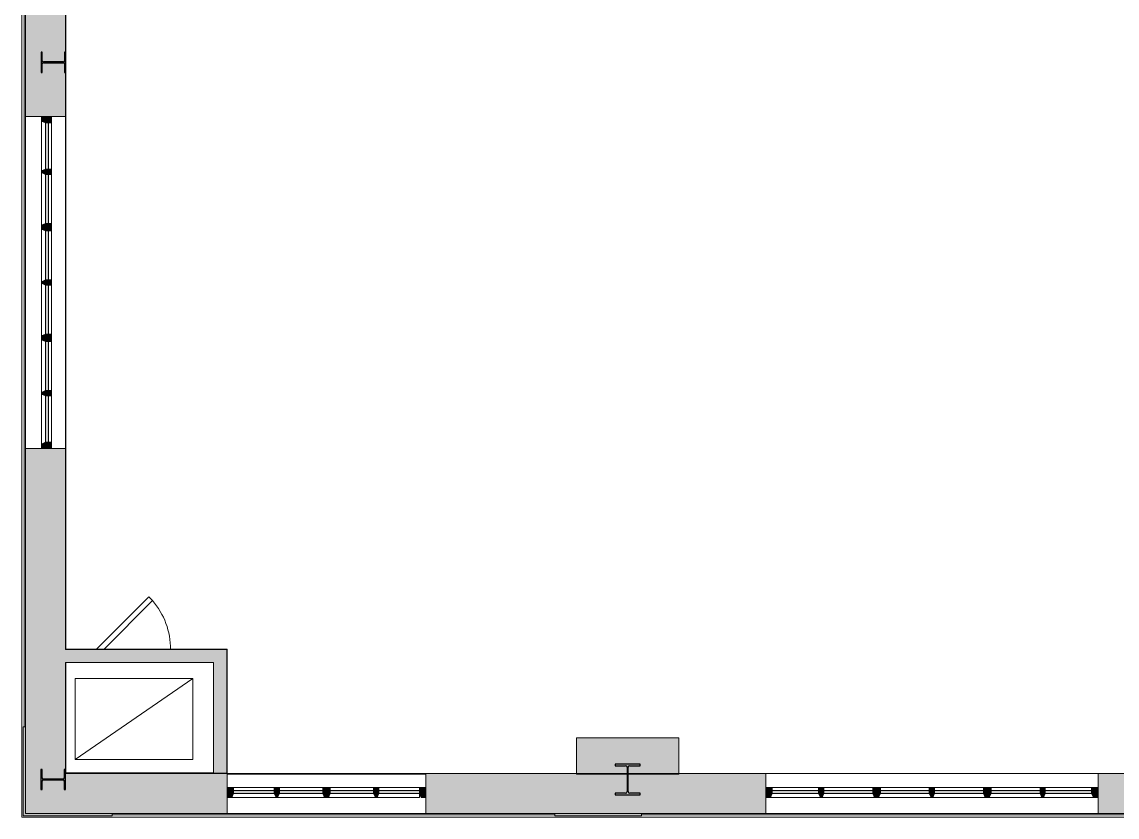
# Model space of a CAD drawing. Header units: inches. Extents: x -3803 to -1421, y -3454 to -210.
# Drawn here: x -3591.5 to -3238.8, y -3450.8 to -3194.6 of the extents above; entities that cross this region are included whole.
import ezdxf

# ---------------------------------------------------------------- set-up
doc = ezdxf.new("R2010")
doc.units = ezdxf.units.IN
doc.header["$MEASUREMENT"] = 0
for name, color, linetype, lineweight in [('A-DOOR', 31, 'Continuous', 13), ('A-FLOR', 192, 'Continuous', 13), ('A-GLAZ-CURT', 52, 'Continuous', 13), ('A-GLAZ-CWMG', 51, 'Continuous', 13), ('A-WALL', 113, 'Continuous', 13), ('A-WALL-PATT', 111, 'Continuous', 13), ('I-WALL', 2, 'Continuous', 13), ('M-HVAC-DUCT-ANNO', 70, 'Continuous', 13), ('Q-CASE', 31, 'Continuous', 13), ('S-COLS', 52, 'Continuous', 13)]:
    doc.layers.add(name, color=color, linetype=linetype, lineweight=lineweight)

# ---------------------------------------------------------------- blocks, each defined once
blk = doc.blocks.new('_STL - Column - W Shape - 2017v1 - W10x39-1327149-DIMENSION PLAN - LEVEL 2 _579_ - 2__ - CAD')
at = {"layer": 'S-COLS'}
blk.add_hatch(color=130, dxfattribs=at).paths.add_polyline_path([(3.99, -4.96), (3.99, -4.43), (0.66, -4.43), (0.31, -4.28), (0.16, -3.93), (0.16, 3.93), (0.31, 4.28), (0.66, 4.43), (3.99, 4.43), (3.99, 4.96), (-4, 4.96), (-4, 4.43), (-0.66, 4.43), (-0.31, 4.28), (-0.16, 3.93), (-0.16, -3.93), (-0.31, -4.28), (-0.66, -4.43), (-4, -4.43), (-4, -4.96)], flags=0)
at = {"layer": 'S-COLS', "color": 253, "lineweight": 25}
for p, q in [((3.99, 4.96), (-4, 4.96)), ((-4, 4.96), (-4, 4.43)), ((-4, 4.43), (-0.66, 4.43)), ((-0.16, 3.93), (-0.16, -3.93)), ((0.16, -3.93), (0.16, 3.93)), ((0.66, 4.43), (3.99, 4.43)), ((3.99, 4.43), (3.99, 4.96)), ((-0.66, -4.43), (-4, -4.43)), ((-4, -4.43), (-4, -4.96)), ((-4, -4.96), (3.99, -4.96)), ((3.99, -4.43), (0.66, -4.43)), ((3.99, -4.96), (3.99, -4.43))]:
    blk.add_line(p, q, dxfattribs=at)
for centre, start, end in [((-0.66, 3.93), 0, 90), ((0.66, 3.93), 90, 180), ((-0.66, -3.93), 270, 0), ((0.66, -3.93), 180, 270)]:
    blk.add_arc(centre, 0.5, start, end, dxfattribs=at)
blk = doc.blocks.new('_STL - Column - W Shape - 2017v1 - W8x24-1327150-DIMENSION PLAN - LEVEL 2 _579_ - 2__ - CAD')
at = {"layer": 'S-COLS'}
blk.add_hatch(color=130, dxfattribs=at).paths.add_polyline_path([(-3.25, 3.57), (-0.52, 3.57), (-0.24, 3.45), (-0.13, 3.18), (-0.13, -3.17), (-0.24, -3.45), (-0.52, -3.56), (-3.25, -3.56), (-3.25, -3.96), (3.25, -3.96), (3.25, -3.56), (0.51, -3.56), (0.24, -3.45), (0.12, -3.17), (0.12, 3.18), (0.24, 3.45), (0.51, 3.57), (3.25, 3.57), (3.25, 3.97), (-3.25, 3.97)], flags=0)
at = {"layer": 'S-COLS', "color": 253, "lineweight": 25}
for p, q in [((3.25, 3.97), (-3.25, 3.97)), ((-3.25, 3.97), (-3.25, 3.57)), ((-3.25, 3.57), (-0.52, 3.57)), ((0.51, 3.57), (3.25, 3.57)), ((3.25, 3.57), (3.25, 3.97)), ((-0.13, 3.18), (-0.13, -3.17)), ((0.12, -3.17), (0.12, 3.18)), ((-0.52, -3.56), (-3.25, -3.56)), ((-3.25, -3.56), (-3.25, -3.96)), ((-3.25, -3.96), (3.25, -3.96)), ((3.25, -3.56), (0.51, -3.56)), ((3.25, -3.96), (3.25, -3.56))]:
    blk.add_line(p, q, dxfattribs=at)
for centre, start, end in [((-0.52, 3.18), 0, 90), ((0.51, 3.18), 90, 180), ((-0.52, -3.17), 270, 0), ((0.51, -3.17), 180, 270)]:
    blk.add_arc(centre, 0.39, start, end, dxfattribs=at)
blk = doc.blocks.new('15830016-STRUCT_MARTINEZ-MOORE_CENTRAL_v2018_rvt-1-DIMENSION PLAN - LEVEL 2 _579_ - 2__ - CAD')
at = {"layer": 'S-COLS', "lineweight": 5}
blk.add_hatch(color=50, dxfattribs=at).paths.add_polyline_path([(-3577.43, -3210.89), (-3577.43, -3204.39), (-3577.83, -3204.39), (-3577.83, -3207.13), (-3577.94, -3207.4), (-3578.22, -3207.52), (-3584.57, -3207.52), (-3584.85, -3207.4), (-3584.96, -3207.13), (-3584.96, -3204.39), (-3585.36, -3204.39), (-3585.36, -3210.89), (-3584.96, -3210.89), (-3584.96, -3208.16), (-3584.85, -3207.88), (-3584.57, -3207.77), (-3578.22, -3207.77), (-3577.94, -3207.88), (-3577.83, -3208.16), (-3577.83, -3210.89)], flags=0)
at = {"layer": 'A-FLOR', "color": 253, "lineweight": 25}
for p, q in [((-3577.4, -3436.64), (-3577.4, -3401.02)), ((-3529.77, -3436.64), (-3577.4, -3436.64))]:
    blk.add_line(p, q, dxfattribs=at)
at = {"layer": 'S-COLS', "color": 253, "lineweight": 25}
for p, q in [((-3584.96, -3204.39), (-3585.36, -3204.39)), ((-3585.36, -3204.39), (-3585.36, -3210.89)), ((-3584.96, -3207.13), (-3584.96, -3204.39)), ((-3577.43, -3204.39), (-3577.83, -3204.39)), ((-3577.83, -3204.39), (-3577.83, -3207.13)), ((-3577.43, -3210.89), (-3577.43, -3204.39)), ((-3584.96, -3210.89), (-3584.96, -3208.16)), ((-3578.22, -3207.52), (-3584.57, -3207.52)), ((-3584.57, -3207.77), (-3578.22, -3207.77)), ((-3577.83, -3208.16), (-3577.83, -3210.89)), ((-3585.36, -3210.89), (-3584.96, -3210.89)), ((-3577.83, -3210.89), (-3577.43, -3210.89))]:
    blk.add_line(p, q, dxfattribs=at)
for centre, start, end in [((-3584.57, -3207.13), 180, 270), ((-3584.57, -3208.16), 90, 180), ((-3578.22, -3207.13), 270, 0), ((-3578.22, -3208.16), 0, 90)]:
    blk.add_arc(centre, 0.39, start, end, dxfattribs=at)
at = {"color": 250, "lineweight": 13, "rotation": 90.00000000000072}
blk.add_blockref('_STL - Column - W Shape - 2017v1 - W8x24-1327150-DIMENSION PLAN - LEVEL 2 _579_ - 2__ - CAD', (-3581.43, -3438.64), dxfattribs=at)
at = {"color": 250, "lineweight": 13}
blk.add_blockref('_STL - Column - W Shape - 2017v1 - W10x39-1327149-DIMENSION PLAN - LEVEL 2 _579_ - 2__ - CAD', (-3396.4, -3438.64), dxfattribs=at)
blk = doc.blocks.new('15830016-MECH_BSALS_CENTRAL_v2018_rvt-1-DIMENSION PLAN - LEVEL 2 _579_ - 2__ - CAD')
at = {"layer": 'M-HVAC-DUCT-ANNO', "color": 21, "lineweight": 9}
for p, q in [((-3536.41, -3406.17), (-3574.41, -3432.17)), ((-3574.41, -3406.17), (-3536.41, -3406.17)), ((-3574.41, -3432.17), (-3574.41, -3406.17)), ((-3536.41, -3406.17), (-3536.41, -3432.17)), ((-3536.41, -3432.17), (-3574.41, -3432.17))]:
    blk.add_line(p, q, dxfattribs=at)
blk = doc.blocks.new('level 2 - band2 - level 2 - band-474741-DIMENSION PLAN - LEVEL 2 _579_ - 2__ - CAD')
at = {"layer": 'A-WALL', "lineweight": 20}
for p, q in [((-3591.52, -3450.77), (-3591.52, -2820.52)), ((-3590.77, -3421.64), (-3590.77, -2849.64)), ((-3419.9, -3450.02), (-3562.4, -3450.02)), ((-3202.4, -3450.02), (-3391.9, -3450.02)), ((-3202.4, -3450.77), (-3591.52, -3450.77))]:
    blk.add_line(p, q, dxfattribs=at)
blk = doc.blocks.new('coin 23 - coin 2-475003-DIMENSION PLAN - LEVEL 2 _579_ - 2__ - CAD')
at = {"layer": 'A-WALL-PATT', "lineweight": 20}
blk.add_hatch(color=10, dxfattribs=at).paths.add_polyline_path([(-1616.4, -3450.39), (-1616.4, -3449.64), (-1644.4, -3449.64), (-1644.4, -3421.64), (-1645.15, -3421.64), (-1645.15, -3450.39)], flags=0)
at = {"layer": 'A-WALL', "lineweight": 20}
for p, q in [((-1644.4, -3421.64), (-1645.15, -3421.64)), ((-1645.15, -3421.64), (-1645.15, -3450.39)), ((-1644.4, -3449.64), (-1644.4, -3421.64)), ((-1616.4, -3449.64), (-1644.4, -3449.64)), ((-1616.4, -3450.39), (-1616.4, -3449.64)), ((-1645.15, -3450.39), (-1616.4, -3450.39))]:
    blk.add_line(p, q, dxfattribs=at)
blk = doc.blocks.new('coin 24 - coin 1-475069-DIMENSION PLAN - LEVEL 2 _579_ - 2__ - CAD')
at = {"layer": 'A-WALL-PATT', "lineweight": 20}
blk.add_hatch(color=10, dxfattribs=at).paths.add_polyline_path([(-1804.9, -3450.39), (-1804.9, -3449.64), (-1832.9, -3449.64), (-1832.9, -3450.39)], flags=0)
at = {"layer": 'A-WALL', "lineweight": 20}
for p, q in [((-1832.9, -3449.64), (-1832.9, -3450.39)), ((-1804.9, -3449.64), (-1832.9, -3449.64)), ((-1804.9, -3450.39), (-1804.9, -3449.64)), ((-1832.9, -3450.39), (-1804.9, -3450.39))]:
    blk.add_line(p, q, dxfattribs=at)
blk = doc.blocks.new('Basic Wall _ A3-4 1_4_-BSALS - ___-3569722-DIMENSION PLAN - LEVEL 2 _579_ - 2__ - CAD')
at = {"layer": 'I-WALL', "lineweight": 20}
for q in [(-3577.52, -3396.64), (-3525.52, -3396.77)]:
    blk.add_line((-3525.4, -3396.64), q, dxfattribs=at)
blk = doc.blocks.new('Basic Wall _ A3-4 1_4_-BSALS - ___-3569723-DIMENSION PLAN - LEVEL 2 _579_ - 2__ - CAD')
at = {"layer": 'I-WALL', "lineweight": 20}
for p, q in [((-3525.52, -3396.77), (-3525.4, -3396.64)), ((-3525.4, -3436.64), (-3525.4, -3396.64)), ((-3525.4, -3436.64), (-3525.52, -3436.64))]:
    blk.add_line(p, q, dxfattribs=at)
blk = doc.blocks.new('Casework 56 - Casework 1-549904-DIMENSION PLAN - LEVEL 2 _579_ - 2__ - CAD')
at = {"layer": 'Q-CASE', "lineweight": 20}
for p, q in [((-3581.96, -3227.14), (-3581.96, -3225.08)), ((-3581.96, -3227.14), (-3581.96, -3242.07)), ((-3581.96, -3242.07), (-3581.96, -3227.14)), ((-3577.4, -3225.08), (-3577.52, -3225.08)), ((-3577.52, -3225.08), (-3577.4, -3225.08)), ((-3577.4, -3332.08), (-3577.4, -3225.08)), ((-3577.4, -3225.08), (-3577.4, -3332.08)), ((-3581.96, -3243.76), (-3581.96, -3242.07)), ((-3581.96, -3243.76), (-3581.96, -3259.53)), ((-3581.96, -3259.53), (-3581.96, -3243.76)), ((-3581.96, -3261.97), (-3581.96, -3259.53)), ((-3581.96, -3261.97), (-3581.96, -3277.74)), ((-3581.96, -3277.74), (-3581.96, -3261.97)), ((-3581.96, -3279.42), (-3581.96, -3277.74)), ((-3581.96, -3279.42), (-3581.96, -3295.19)), ((-3581.96, -3295.19), (-3581.96, -3279.42)), ((-3581.96, -3297.63), (-3581.96, -3295.19)), ((-3581.96, -3297.63), (-3581.96, -3313.4)), ((-3581.96, -3313.4), (-3581.96, -3297.63)), ((-3581.96, -3315.09), (-3581.96, -3313.4)), ((-3581.96, -3315.09), (-3581.96, -3330.02)), ((-3581.96, -3330.02), (-3581.96, -3315.09)), ((-3581.96, -3332.08), (-3581.96, -3330.02)), ((-3577.52, -3332.08), (-3577.4, -3332.08)), ((-3577.4, -3332.08), (-3577.52, -3332.08)), ((-3244.9, -3436.77), (-3351.9, -3436.77)), ((-3351.9, -3436.77), (-3244.9, -3436.77)), ((-3349.83, -3441.2), (-3351.9, -3441.2)), ((-3349.83, -3441.2), (-3334.91, -3441.2)), ((-3334.91, -3441.2), (-3349.83, -3441.2)), ((-3333.22, -3441.2), (-3334.91, -3441.2)), ((-3333.22, -3441.2), (-3317.45, -3441.2)), ((-3317.45, -3441.2), (-3333.22, -3441.2)), ((-3315.01, -3441.2), (-3317.45, -3441.2)), ((-3315.01, -3441.2), (-3299.24, -3441.2)), ((-3299.24, -3441.2), (-3315.01, -3441.2)), ((-3297.55, -3441.2), (-3299.24, -3441.2)), ((-3297.55, -3441.2), (-3281.78, -3441.2)), ((-3281.78, -3441.2), (-3297.55, -3441.2)), ((-3279.34, -3441.2), (-3281.78, -3441.2)), ((-3279.34, -3441.2), (-3263.57, -3441.2)), ((-3263.57, -3441.2), (-3279.34, -3441.2)), ((-3261.89, -3441.2), (-3263.57, -3441.2)), ((-3261.89, -3441.2), (-3246.96, -3441.2)), ((-3246.96, -3441.2), (-3261.89, -3441.2)), ((-3244.9, -3441.2), (-3246.96, -3441.2))]:
    blk.add_line(p, q, dxfattribs=at)
blk = doc.blocks.new('Casework 58 - Casework 3-549928-DIMENSION PLAN - LEVEL 2 _579_ - 2__ - CAD')
at = {"layer": 'Q-CASE', "lineweight": 20}
for p, q in [((-1699.4, -3436.89), (-1763.4, -3436.89)), ((-1763.4, -3436.89), (-1699.4, -3436.89)), ((-1761.34, -3441.2), (-1763.4, -3441.2)), ((-1761.34, -3441.2), (-1748.24, -3441.2)), ((-1748.24, -3441.2), (-1761.34, -3441.2)), ((-1746.56, -3441.2), (-1748.24, -3441.2)), ((-1746.56, -3441.2), (-1732.62, -3441.2)), ((-1732.62, -3441.2), (-1746.56, -3441.2)), ((-1730.18, -3441.2), (-1732.62, -3441.2)), ((-1730.18, -3441.2), (-1716.24, -3441.2)), ((-1716.24, -3441.2), (-1730.18, -3441.2)), ((-1714.56, -3441.2), (-1716.24, -3441.2)), ((-1714.56, -3441.2), (-1701.46, -3441.2)), ((-1699.4, -3441.2), (-1714.56, -3441.2))]:
    blk.add_line(p, q, dxfattribs=at)
blk = doc.blocks.new('Door-A1_1-BSALS1 - AP-24X24-BSALS 2-387333-DIMENSION PLAN - LEVEL 2 _579_ - 2__ - CAD')
at = {"layer": 'A-DOOR', "lineweight": 20}
for p, q in [((-6.21, -17.86), (9.53, -2.13)), ((12, -2.13), (-4.97, -19.1)), ((-4.97, -19.1), (-6.21, -17.86))]:
    blk.add_line(p, q, dxfattribs=at)
at = {"layer": 'A-DOOR', "lineweight": 9}
blk.add_arc((12, -2.22), 24, 179.7675, 220.6539, dxfattribs=at)
blk = doc.blocks.new('System Panel - Winco Glass-383906-DIMENSION PLAN - LEVEL 2 _579_ - 2__ - CAD')
at = {"layer": 'A-GLAZ-CURT', "lineweight": 9}
blk.add_hatch(color=90, dxfattribs=at).paths.add_polyline_path([(7.46, 0), (7.46, 1), (-7.46, 1), (-7.46, 0)], flags=0)
at = {"layer": 'A-GLAZ-CURT', "lineweight": 20}
for p, q in [((7.46, 1), (-7.46, 1)), ((-7.46, 1), (-7.46, 0)), ((-7.46, 0), (7.46, 0)), ((7.46, 0), (7.46, 1))]:
    blk.add_line(p, q, dxfattribs=at)
blk = doc.blocks.new('System Panel - Winco Glass-383907-DIMENSION PLAN - LEVEL 2 _579_ - 2__ - CAD')
at = {"layer": 'A-GLAZ-CURT', "lineweight": 9}
blk.add_hatch(color=90, dxfattribs=at).paths.add_polyline_path([(7.89, 0), (7.89, 1), (-7.89, 1), (-7.89, 0), (-0.79, 0)], flags=0)
at = {"layer": 'A-GLAZ-CURT', "lineweight": 20}
for p, q in [((7.89, 1), (-7.89, 1)), ((-7.89, 1), (-7.89, 0)), ((-7.89, 0), (7.89, 0)), ((7.89, 0), (7.89, 1))]:
    blk.add_line(p, q, dxfattribs=at)
blk = doc.blocks.new('Rectangular Mullion - Winco Accent Full-Large-383928-DIMENSION PLAN - LEVEL 2 _579_ - 2__ - CAD')
at = {"layer": 'A-GLAZ-CWMG', "lineweight": 9}
blk.add_hatch(color=90, dxfattribs=at).paths.add_polyline_path([(0.64, 1.25), (1.22, 0), (1.22, -2), (-1.22, -2), (-1.22, 0), (-0.64, 1.25)], flags=0)
at = {"layer": 'A-GLAZ-CWMG', "lineweight": 20}
for p, q in [((-1.22, 0), (-0.64, 1.25)), ((-1.22, -2), (-1.22, 0)), ((-0.64, 1.25), (0.64, 1.25)), ((0.64, 1.25), (1.22, 0)), ((1.22, 0), (1.22, -2)), ((1.22, -2), (-1.22, -2))]:
    blk.add_line(p, q, dxfattribs=at)
blk = doc.blocks.new('Rectangular Mullion - Winco Accent Full-383935-DIMENSION PLAN - LEVEL 2 _579_ - 2__ - CAD')
at = {"layer": 'A-GLAZ-CWMG', "lineweight": 9}
blk.add_hatch(color=90, dxfattribs=at).paths.add_polyline_path([(0.26, 1.25), (0.84, 0), (0.84, -2), (-0.84, -2), (-0.84, 0), (-0.26, 1.25)], flags=0)
at = {"layer": 'A-GLAZ-CWMG', "lineweight": 20}
for p, q in [((-0.84, 0), (-0.26, 1.25)), ((-0.84, -2), (-0.84, 0)), ((-0.26, 1.25), (0.26, 1.25)), ((0.26, 1.25), (0.84, 0)), ((0.84, 0), (0.84, -2)), ((0.84, -2), (-0.84, -2))]:
    blk.add_line(p, q, dxfattribs=at)
blk = doc.blocks.new('Rectangular Mullion - Winco Accent Full_Right-Large-383949-DIMENSION PLAN - LEVEL 2 _579_ - 2__ - CAD')
at = {"layer": 'A-GLAZ-CWMG', "lineweight": 9}
blk.add_hatch(color=90, dxfattribs=at).paths.add_polyline_path([(-1.48, 1.25), (-2.06, 0), (-2.06, -2), (0, -2), (0, 1.25)], flags=0)
at = {"layer": 'A-GLAZ-CWMG', "lineweight": 20}
for p, q in [((-1.48, 1.25), (-2.06, 0)), ((-2.06, 0), (-2.06, -2)), ((0, 1.25), (-1.48, 1.25)), ((0, -2), (0, 1.25)), ((-2.06, -2), (0, -2))]:
    blk.add_line(p, q, dxfattribs=at)
blk = doc.blocks.new('Rectangular Mullion - Winco Accent Full_Left-Large-383958-DIMENSION PLAN - LEVEL 2 _579_ - 2__ - CAD')
at = {"layer": 'A-GLAZ-CWMG', "lineweight": 9}
blk.add_hatch(color=90, dxfattribs=at).paths.add_polyline_path([(0, 1.25), (0, -2), (-2.06, -2), (-2.06, 0), (-1.48, 1.25)], flags=0)
at = {"layer": 'A-GLAZ-CWMG', "lineweight": 20}
for p, q in [((-2.06, 0), (-1.48, 1.25)), ((-2.06, -2), (-2.06, 0)), ((-1.48, 1.25), (0, 1.25)), ((0, 1.25), (0, -2)), ((0, -2), (-2.06, -2))]:
    blk.add_line(p, q, dxfattribs=at)
blk = doc.blocks.new('Rectangular Mullion - Winco Accent Full_Right-Large-V64-DIMENSION PLAN - LEVEL 2 _579_ - 2__ - CAD')
at = {"layer": 'A-GLAZ-CWMG', "lineweight": 9}
for p, q in [((-3585.21, -3044.66), (-3585.21, -3028.57)), ((-3581.96, -3029.15), (-3581.96, -3028.31)), ((-3581.96, -3044.08), (-3581.96, -3029.15)), ((-3581.96, -3046.14), (-3581.96, -3044.08))]:
    blk.add_line(p, q, dxfattribs=at)
blk = doc.blocks.new('Rectangular Mullion - Winco Accent Full_Right-Large-V65-DIMENSION PLAN - LEVEL 2 _579_ - 2__ - CAD')
at = {"layer": 'A-GLAZ-CWMG', "lineweight": 9}
for p, q in [((-3585.21, -3009.84), (-3585.21, -2992.9)), ((-3581.96, -2993.48), (-3581.96, -2992.64)), ((-3581.96, -3009.26), (-3581.96, -2993.48)), ((-3581.96, -3010.47), (-3581.96, -3009.26))]:
    blk.add_line(p, q, dxfattribs=at)
blk = doc.blocks.new('Rectangular Mullion - Winco Accent Full_Right-Large-V66-DIMENSION PLAN - LEVEL 2 _579_ - 2__ - CAD')
at = {"layer": 'A-GLAZ-CWMG', "lineweight": 9}
for p, q in [((-3585.21, -2992.38), (-3585.21, -2975.44)), ((-3581.96, -2976.03), (-3581.96, -2974.81)), ((-3581.96, -2991.8), (-3581.96, -2976.03)), ((-3581.96, -2992.64), (-3581.96, -2991.8))]:
    blk.add_line(p, q, dxfattribs=at)
blk = doc.blocks.new('Rectangular Mullion - Winco Accent Full_Right-Large-V67-DIMENSION PLAN - LEVEL 2 _579_ - 2__ - CAD')
at = {"layer": 'A-GLAZ-CWMG', "lineweight": 9}
for p, q in [((-3585.21, -2956.71), (-3585.21, -2940.62)), ((-3581.96, -2941.2), (-3581.96, -2939.14)), ((-3581.96, -2956.13), (-3581.96, -2941.2)), ((-3581.96, -2956.97), (-3581.96, -2956.13))]:
    blk.add_line(p, q, dxfattribs=at)
blk = doc.blocks.new('System Panel - Winco Glass-V68-DIMENSION PLAN - LEVEL 2 _579_ - 2__ - CAD')
at = {"layer": 'A-GLAZ-CURT', "lineweight": 9}
blk.add_hatch(color=90, dxfattribs=at).paths.add_polyline_path([(-6.546875, 0), (-6.546875, -1), (6.546875, -1), (6.546875, 0)], flags=0)
at = {"layer": 'A-GLAZ-CURT', "lineweight": 20}
for p, q in [((6.546875, 0), (-6.546875, 0)), ((-6.546875, 0), (-6.546875, -1)), ((6.546875, -1), (6.546875, 0)), ((-6.546875, -1), (6.546875, -1))]:
    blk.add_line(p, q, dxfattribs=at)
blk = doc.blocks.new('System Panel - Winco Glass-V69-DIMENSION PLAN - LEVEL 2 _579_ - 2__ - CAD')
at = {"layer": 'A-GLAZ-CURT', "lineweight": 9}
blk.add_hatch(color=90, dxfattribs=at).paths.add_polyline_path([(-6.96875, 0), (-6.96875, -1), (6.96875, -1), (6.96875, 0)], flags=0)
at = {"layer": 'A-GLAZ-CURT', "lineweight": 20}
for p, q in [((6.96875, 0), (-6.96875, 0)), ((-6.96875, 0), (-6.96875, -1)), ((6.96875, -1), (6.96875, 0)), ((-6.96875, -1), (6.96875, -1))]:
    blk.add_line(p, q, dxfattribs=at)
blk = doc.blocks.new('Rectangular Mullion - Winco Accent Full_Left-Large-V70-DIMENSION PLAN - LEVEL 2 _579_ - 2__ - CAD')
at = {"layer": 'A-GLAZ-CWMG', "lineweight": 9}
blk.add_hatch(color=90, dxfattribs=at).paths.add_polyline_path([(-1.48, -1.25), (-2.06, 0), (-2.06, 2), (0, 2), (0, -1.25)], flags=0)
at = {"layer": 'A-GLAZ-CWMG', "lineweight": 20}
for p, q in [((-2.06, 0), (-2.06, 2)), ((-2.06, 2), (0, 2)), ((-1.48, -1.25), (-2.06, 0)), ((0, 2), (0, -1.25)), ((0, -1.25), (-1.48, -1.25))]:
    blk.add_line(p, q, dxfattribs=at)
blk = doc.blocks.new('Rectangular Mullion - Winco Accent Full_Right-Large-V71-DIMENSION PLAN - LEVEL 2 _579_ - 2__ - CAD')
at = {"layer": 'A-GLAZ-CWMG', "lineweight": 9}
blk.add_hatch(color=90, dxfattribs=at).paths.add_polyline_path([(0, -1.25), (0, 2), (-2.06, 2), (-2.06, 0), (-1.48, -1.25)], flags=0)
at = {"layer": 'A-GLAZ-CWMG', "lineweight": 20}
for p, q in [((0, 2), (-2.06, 2)), ((-2.06, 2), (-2.06, 0)), ((-2.06, 0), (-1.48, -1.25)), ((0, -1.25), (0, 2)), ((-1.48, -1.25), (0, -1.25))]:
    blk.add_line(p, q, dxfattribs=at)
blk = doc.blocks.new('Rectangular Mullion - Winco Accent Full_Right-Large-V77-DIMENSION PLAN - LEVEL 2 _579_ - 2__ - CAD')
at = {"layer": 'A-GLAZ-CWMG', "lineweight": 9}
for p, q in [((-3493.4, -3441.2), (-3492.18, -3441.2)), ((-3492.18, -3441.2), (-3478.24, -3441.2)), ((-3478.24, -3441.2), (-3477.4, -3441.2)), ((-3492.76, -3444.45), (-3477.66, -3444.45))]:
    blk.add_line(p, q, dxfattribs=at)
blk = doc.blocks.new('Rectangular Mullion - Winco Accent Full_Right-Large-V78-DIMENSION PLAN - LEVEL 2 _579_ - 2__ - CAD')
at = {"layer": 'A-GLAZ-CWMG', "lineweight": 9}
for p, q in [((-3525.4, -3441.2), (-3523.34, -3441.2)), ((-3523.34, -3441.2), (-3510.24, -3441.2)), ((-3510.24, -3441.2), (-3509.4, -3441.2)), ((-3523.92, -3444.45), (-3509.66, -3444.45))]:
    blk.add_line(p, q, dxfattribs=at)
blk = doc.blocks.new('Rectangular Mullion - Winco Accent Full_Right-Large-V79-DIMENSION PLAN - LEVEL 2 _579_ - 2__ - CAD')
at = {"layer": 'A-GLAZ-CWMG', "lineweight": 9}
for p, q in [((-3509.4, -3441.2), (-3508.56, -3441.2)), ((-3508.56, -3441.2), (-3494.62, -3441.2)), ((-3494.62, -3441.2), (-3493.4, -3441.2)), ((-3509.14, -3444.45), (-3494.04, -3444.45))]:
    blk.add_line(p, q, dxfattribs=at)
blk = doc.blocks.new('Rectangular Mullion - Winco Accent Full_Right-Large-V80-DIMENSION PLAN - LEVEL 2 _579_ - 2__ - CAD')
at = {"layer": 'A-GLAZ-CWMG', "lineweight": 9}
for p, q in [((-3477.4, -3441.2), (-3476.56, -3441.2)), ((-3476.56, -3441.2), (-3463.46, -3441.2)), ((-3477.14, -3444.45), (-3463.46, -3444.45)), ((-3463.46, -3443.2), (-3463.46, -3444.45))]:
    blk.add_line(p, q, dxfattribs=at)
blk = doc.blocks.new('Rectangular Mullion - Winco Accent Full-Large-V76-DIMENSION PLAN - LEVEL 2 _579_ - 2__ - CAD')
at = {"layer": 'A-GLAZ-CWMG', "lineweight": 9}
blk.add_hatch(color=90, dxfattribs=at).paths.add_polyline_path([(-0.64, -1.25), (-1.22, 0), (-1.22, 2), (1.22, 2), (1.22, 0), (0.64, -1.25)], flags=0)
at = {"layer": 'A-GLAZ-CWMG', "lineweight": 20}
for p, q in [((-1.22, 2), (1.22, 2)), ((-1.22, 0), (-1.22, 2)), ((-0.64, -1.25), (-1.22, 0)), ((1.22, 0), (0.64, -1.25)), ((1.22, 2), (1.22, 0)), ((0.64, -1.25), (-0.64, -1.25))]:
    blk.add_line(p, q, dxfattribs=at)
blk = doc.blocks.new('Rectangular Mullion - Winco Accent Full-V81-DIMENSION PLAN - LEVEL 2 _579_ - 2__ - CAD')
at = {"layer": 'A-GLAZ-CWMG', "lineweight": 9}
blk.add_hatch(color=90, dxfattribs=at).paths.add_polyline_path([(-0.26, -1.25), (-0.84, 0), (-0.84, 2), (0.84, 2), (0.84, 0), (0.26, -1.25)], flags=0)
at = {"layer": 'A-GLAZ-CWMG', "lineweight": 20}
for p, q in [((-0.84, 2), (0.84, 2)), ((-0.84, 0), (-0.84, 2)), ((-0.26, -1.25), (-0.84, 0)), ((0.84, 0), (0.26, -1.25)), ((0.84, 2), (0.84, 0)), ((0.26, -1.25), (-0.26, -1.25))]:
    blk.add_line(p, q, dxfattribs=at)

msp = doc.modelspace()

# ---------------------------------------------------------------- hatches: boundary and pattern name
at = {"layer": 'A-WALL-PATT', "lineweight": 20}
h = msp.add_hatch(color=10, dxfattribs=at)
h.paths.add_polyline_path([(-3585, -3436.77), (-3577.87, -3436.77), (-3577.87, -3435.39), (-3577.52, -3435.39), (-3577.52, -3332.08), (-3590.4, -3332.08), (-3590.4, -3436.77), (-3585.4, -3436.77), (-3585.4, -3435.39), (-3585, -3435.39)], flags=0)
h.paths.add_polyline_path([(-3590.4, -3225.08), (-3577.52, -3225.08), (-3577.52, -3189.08), (-3590.4, -3189.08), (-3590.4, -3210.81)], flags=0)
h.paths.add_polyline_path([(-3590.4, -3082.08), (-3577.52, -3082.08), (-3577.52, -3046.14), (-3590.4, -3046.14)], flags=0)
h.paths.add_polyline_path([(-3590.4, -2939.14), (-3577.52, -2939.14), (-3577.52, -2835.89), (-3577.87, -2835.89), (-3577.87, -2833.16), (-3577.98, -2832.88), (-3578.26, -2832.77), (-3584.61, -2832.77), (-3584.88, -2832.88), (-3585, -2833.16), (-3585, -2835.89), (-3585.4, -2835.89), (-3585.4, -2829.39), (-3585, -2829.39), (-3585, -2832.13), (-3584.88, -2832.4), (-3584.61, -2832.52), (-3578.26, -2832.52), (-3577.98, -2832.4), (-3577.87, -2832.13), (-3577.87, -2829.39), (-3577.52, -2829.39), (-3577.52, -2821.64), (-3590.4, -2821.64), (-3590.4, -2913.61)], flags=0)
at = {"layer": 'A-WALL-PATT', "lineweight": 5}
for points in [[(-3529.77, -3401.02), (-3525.52, -3401.02), (-3525.52, -3396.77), (-3577.52, -3396.77), (-3577.52, -3401.02), (-3557.27, -3401.02)], [(-3525.52, -3436.64), (-3525.52, -3401.02), (-3529.77, -3401.02), (-3529.77, -3436.64)]]:
    msp.add_hatch(color=50, dxfattribs=at).paths.add_polyline_path(points, flags=0)
at = {"layer": 'A-WALL-PATT', "lineweight": 20}
msp.add_hatch(color=10, dxfattribs=at).paths.add_polyline_path([(-3412.9, -3436.89), (-3396.56, -3436.89), (-3396.56, -3434.71), (-3396.7, -3434.36), (-3397.06, -3434.21), (-3400.39, -3434.21), (-3400.39, -3433.68), (-3392.4, -3433.68), (-3392.4, -3434.21), (-3395.74, -3434.21), (-3396.09, -3434.36), (-3396.24, -3434.71), (-3396.24, -3436.89), (-3379.9, -3436.89), (-3379.9, -3425.27), (-3412.9, -3425.27), (-3412.9, -3434.21)], flags=0)
h = msp.add_hatch(color=10, dxfattribs=at)
h.paths.add_polyline_path([(-3525.4, -3449.64), (-3525.4, -3436.77), (-3577.47, -3436.78), (-3577.47, -3441.89), (-3577.87, -3441.89), (-3577.87, -3439.16), (-3577.98, -3438.88), (-3578.26, -3438.77), (-3584.61, -3438.77), (-3584.88, -3438.88), (-3585, -3439.16), (-3585, -3441.89), (-3585.4, -3441.89), (-3585.4, -3436.77), (-3590.4, -3436.77), (-3590.4, -3449.64)], flags=0)
h.paths.add_polyline_path([(-3461.4, -3449.64), (-3351.9, -3449.64), (-3351.9, -3436.77), (-3396.24, -3436.77), (-3396.24, -3442.57), (-3396.09, -3442.92), (-3395.74, -3443.07), (-3392.4, -3443.07), (-3392.4, -3443.6), (-3400.39, -3443.6), (-3400.39, -3443.07), (-3397.06, -3443.07), (-3396.7, -3442.92), (-3396.56, -3442.57), (-3396.56, -3436.77), (-3461.4, -3436.77)], flags=0)
h.paths.add_polyline_path([(-2264.9, -3449.64), (-2241.27, -3449.64), (-2241.27, -3436.77), (-2264.9, -3436.77), (-2264.9, -3448.57)], flags=0)
h.paths.add_polyline_path([(-2376.45, -3449.64), (-2371.9, -3449.64), (-2371.9, -3436.77), (-2416.24, -3436.77), (-2416.24, -3442.57), (-2416.09, -3442.92), (-2415.74, -3443.07), (-2412.4, -3443.07), (-2412.4, -3443.6), (-2420.39, -3443.6), (-2420.39, -3443.07), (-2417.06, -3443.07), (-2416.7, -3442.92), (-2416.56, -3442.57), (-2416.56, -3436.77), (-2460.9, -3436.77), (-2460.9, -3449.64), (-2412.4, -3449.64)], flags=0)
h.paths.add_polyline_path([(-3244.9, -3449.64), (-3155.9, -3449.64), (-3155.9, -3436.77), (-3200.24, -3436.77), (-3200.24, -3442.57), (-3200.09, -3442.92), (-3199.74, -3443.07), (-3196.4, -3443.07), (-3196.4, -3443.6), (-3204.39, -3443.6), (-3204.39, -3443.07), (-3201.06, -3443.07), (-3200.7, -3442.92), (-3200.56, -3442.57), (-3200.56, -3436.77), (-3244.9, -3436.77), (-3244.9, -3443.6)], flags=0)
h.paths.add_polyline_path([(-3048.9, -3449.64), (-2959.9, -3449.64), (-2959.9, -3436.77), (-3004.24, -3436.77), (-3004.24, -3442.57), (-3004.09, -3442.92), (-3003.74, -3443.07), (-3000.4, -3443.07), (-3000.4, -3443.6), (-3008.39, -3443.6), (-3008.39, -3443.07), (-3005.06, -3443.07), (-3004.7, -3442.92), (-3004.56, -3442.57), (-3004.56, -3436.77), (-3048.9, -3436.77)], flags=0)
h.paths.add_polyline_path([(-2852.9, -3449.64), (-2763.9, -3449.64), (-2763.9, -3436.77), (-2808.24, -3436.77), (-2808.24, -3442.57), (-2808.09, -3442.92), (-2807.74, -3443.07), (-2804.4, -3443.07), (-2804.4, -3443.6), (-2812.39, -3443.6), (-2812.39, -3443.07), (-2809.06, -3443.07), (-2808.7, -3442.92), (-2808.56, -3442.57), (-2808.56, -3436.77), (-2852.9, -3436.77), (-2852.9, -3448.57)], flags=0)
h.paths.add_polyline_path([(-2656.9, -3449.64), (-2567.9, -3449.64), (-2567.9, -3436.77), (-2612.24, -3436.77), (-2612.24, -3442.57), (-2612.09, -3442.92), (-2611.74, -3443.07), (-2608.4, -3443.07), (-2608.4, -3443.6), (-2616.39, -3443.6), (-2616.39, -3443.07), (-2613.06, -3443.07), (-2612.7, -3442.92), (-2612.56, -3442.57), (-2612.56, -3436.77), (-2656.9, -3436.77)], flags=0)
h.paths.add_polyline_path([(-3578.86, -3438.52), (-3578.26, -3438.52), (-3577.98, -3438.4), (-3577.87, -3438.13), (-3577.87, -3436.77), (-3585, -3436.77), (-3585, -3438.13), (-3584.88, -3438.4), (-3584.61, -3438.52), (-3579.27, -3438.52)], flags=0)

# ---------------------------------------------------------------- linework, layer by layer
at = {"layer": 'A-FLOR', "lineweight": 20}
for p, q in [((-3577.4, -2874.64), (-3577.4, -3396.64)), ((-3525.4, -3436.64), (-3525.4, -3436.77))]:
    msp.add_line(p, q, dxfattribs=at)
at = {"layer": 'A-WALL', "lineweight": 20}
for p, q in [((-3590.4, -3449.64), (-3590.4, -2821.64)), ((-3577.52, -2835.89), (-3577.52, -3396.77)), ((-3590.4, -3225.08), (-3577.52, -3225.08)), ((-3577.52, -3332.08), (-3590.4, -3332.08)), ((-3577.52, -3435.39), (-3577.52, -3401.02)), ((-3396.56, -3436.77), (-3577.47, -3436.77)), ((-3525.4, -3449.64), (-3525.4, -3436.77)), ((-3461.4, -3436.77), (-3461.4, -3449.64)), ((-3396.24, -3436.77), (-3200.56, -3436.77)), ((-3351.9, -3449.64), (-3351.9, -3436.77)), ((-3244.9, -3436.77), (-3244.9, -3449.64)), ((-3590.4, -3449.64), (-2656.9, -3449.64))]:
    msp.add_line(p, q, dxfattribs=at)
at = {"layer": 'I-WALL', "lineweight": 20}
for p, q in [((-3525.52, -3396.77), (-3577.52, -3396.77)), ((-3525.52, -3436.64), (-3525.52, -3396.77)), ((-3577.52, -3401.02), (-3529.77, -3401.02)), ((-3529.77, -3401.02), (-3529.77, -3436.64)), ((-3379.9, -3425.27), (-3412.9, -3425.27)), ((-3412.9, -3425.27), (-3412.9, -3436.89)), ((-3379.9, -3436.89), (-3379.9, -3425.27)), ((-3529.77, -3436.64), (-3525.52, -3436.64)), ((-3412.9, -3436.89), (-3396.56, -3436.89)), ((-3396.24, -3436.89), (-3379.9, -3436.89))]:
    msp.add_line(p, q, dxfattribs=at)

# ---------------------------------------------------------------- block references
at = {"lineweight": 5}
for name in ['15830016-STRUCT_MARTINEZ-MOORE_CENTRAL_v2018_rvt-1-DIMENSION PLAN - LEVEL 2 _579_ - 2__ - CAD', '15830016-MECH_BSALS_CENTRAL_v2018_rvt-1-DIMENSION PLAN - LEVEL 2 _579_ - 2__ - CAD']:
    msp.add_blockref(name, (0, 0), dxfattribs=at)
at = {"layer": 'A-DOOR', "lineweight": 20, "rotation": 180}
msp.add_blockref('Door-A1_1-BSALS1 - AP-24X24-BSALS 2-387333-DIMENSION PLAN - LEVEL 2 _579_ - 2__ - CAD', (-3555.65, -3398.89), dxfattribs=at)
at = {"layer": 'A-GLAZ-CURT', "lineweight": 9}
for name, p, rotation in [('System Panel - Winco Glass-383906-DIMENSION PLAN - LEVEL 2 _579_ - 2__ - CAD', (-3583.96, -3234.61), 270.0000000000511), ('System Panel - Winco Glass-383907-DIMENSION PLAN - LEVEL 2 _579_ - 2__ - CAD', (-3583.96, -3251.64), 270.0000000000511), ('System Panel - Winco Glass-383907-DIMENSION PLAN - LEVEL 2 _579_ - 2__ - CAD', (-3583.96, -3269.85), 270.0000000000511), ('System Panel - Winco Glass-383907-DIMENSION PLAN - LEVEL 2 _579_ - 2__ - CAD', (-3583.96, -3287.31), 270.0000000000511), ('System Panel - Winco Glass-383907-DIMENSION PLAN - LEVEL 2 _579_ - 2__ - CAD', (-3583.96, -3305.52), 270.0000000000511), ('System Panel - Winco Glass-383906-DIMENSION PLAN - LEVEL 2 _579_ - 2__ - CAD', (-3583.96, -3322.55), 270.0000000000511), ('System Panel - Winco Glass-V68-DIMENSION PLAN - LEVEL 2 _579_ - 2__ - CAD', (-3516.79, -3443.2), 180), ('System Panel - Winco Glass-V69-DIMENSION PLAN - LEVEL 2 _579_ - 2__ - CAD', (-3501.59, -3443.2), 180), ('System Panel - Winco Glass-V69-DIMENSION PLAN - LEVEL 2 _579_ - 2__ - CAD', (-3485.21, -3443.2), 180), ('System Panel - Winco Glass-V68-DIMENSION PLAN - LEVEL 2 _579_ - 2__ - CAD', (-3470.01, -3443.2), 180)]:
    msp.add_blockref(name, p, dxfattribs=dict(at, rotation=rotation))
for name, p in [('System Panel - Winco Glass-383906-DIMENSION PLAN - LEVEL 2 _579_ - 2__ - CAD', (-3342.37, -3443.2)), ('System Panel - Winco Glass-383907-DIMENSION PLAN - LEVEL 2 _579_ - 2__ - CAD', (-3325.33, -3443.2)), ('System Panel - Winco Glass-383907-DIMENSION PLAN - LEVEL 2 _579_ - 2__ - CAD', (-3307.12, -3443.2)), ('System Panel - Winco Glass-383907-DIMENSION PLAN - LEVEL 2 _579_ - 2__ - CAD', (-3289.67, -3443.2)), ('System Panel - Winco Glass-383907-DIMENSION PLAN - LEVEL 2 _579_ - 2__ - CAD', (-3271.46, -3443.2)), ('System Panel - Winco Glass-383906-DIMENSION PLAN - LEVEL 2 _579_ - 2__ - CAD', (-3254.42, -3443.2))]:
    msp.add_blockref(name, p, dxfattribs=at)
at = {"layer": 'A-GLAZ-CWMG', "lineweight": 9}
for name, p, rotation in [('Rectangular Mullion - Winco Accent Full_Right-Large-383949-DIMENSION PLAN - LEVEL 2 _579_ - 2__ - CAD', (-3583.96, -3225.08), 90.0000000000511), ('Rectangular Mullion - Winco Accent Full_Right-Large-383949-DIMENSION PLAN - LEVEL 2 _579_ - 2__ - CAD', (-3351.9, -3443.2), 180), ('Rectangular Mullion - Winco Accent Full_Right-Large-V67-DIMENSION PLAN - LEVEL 2 _579_ - 2__ - CAD', (-6291.04, 140.75), 89.9999999999496), ('Rectangular Mullion - Winco Accent Full_Right-Large-V65-DIMENSION PLAN - LEVEL 2 _579_ - 2__ - CAD', (-6326.7, 140.75), 89.9999999999496), ('Rectangular Mullion - Winco Accent Full_Right-Large-V66-DIMENSION PLAN - LEVEL 2 _579_ - 2__ - CAD', (-6291.04, 140.75), 89.9999999999496), ('Rectangular Mullion - Winco Accent Full_Right-Large-V65-DIMENSION PLAN - LEVEL 2 _579_ - 2__ - CAD', (-6291.04, 140.75), 89.9999999999496), ('Rectangular Mullion - Winco Accent Full_Right-Large-V66-DIMENSION PLAN - LEVEL 2 _579_ - 2__ - CAD', (-6255.37, 140.75), 89.9999999999496), ('Rectangular Mullion - Winco Accent Full_Right-Large-V64-DIMENSION PLAN - LEVEL 2 _579_ - 2__ - CAD', (-6291.04, 140.75), 89.9999999999496)]:
    msp.add_blockref(name, p, dxfattribs=dict(at, rotation=rotation))
for name, p in [('Rectangular Mullion - Winco Accent Full_Right-Large-V67-DIMENSION PLAN - LEVEL 2 _579_ - 2__ - CAD', (0, -285.94)), ('Rectangular Mullion - Winco Accent Full_Right-Large-V65-DIMENSION PLAN - LEVEL 2 _579_ - 2__ - CAD', (0, -250.27)), ('Rectangular Mullion - Winco Accent Full_Right-Large-V66-DIMENSION PLAN - LEVEL 2 _579_ - 2__ - CAD', (0, -285.94)), ('Rectangular Mullion - Winco Accent Full_Right-Large-V65-DIMENSION PLAN - LEVEL 2 _579_ - 2__ - CAD', (0, -285.94)), ('Rectangular Mullion - Winco Accent Full_Right-Large-V66-DIMENSION PLAN - LEVEL 2 _579_ - 2__ - CAD', (0, -321.61)), ('Rectangular Mullion - Winco Accent Full_Right-Large-V64-DIMENSION PLAN - LEVEL 2 _579_ - 2__ - CAD', (0, -285.94)), ('Rectangular Mullion - Winco Accent Full_Right-Large-V78-DIMENSION PLAN - LEVEL 2 _579_ - 2__ - CAD', (0, 0)), ('Rectangular Mullion - Winco Accent Full_Right-Large-V79-DIMENSION PLAN - LEVEL 2 _579_ - 2__ - CAD', (0, 0)), ('Rectangular Mullion - Winco Accent Full_Right-Large-V77-DIMENSION PLAN - LEVEL 2 _579_ - 2__ - CAD', (0, 0)), ('Rectangular Mullion - Winco Accent Full_Right-Large-V80-DIMENSION PLAN - LEVEL 2 _579_ - 2__ - CAD', (0, 0)), ('Rectangular Mullion - Winco Accent Full_Right-Large-V71-DIMENSION PLAN - LEVEL 2 _579_ - 2__ - CAD', (-3461.4, -3443.2))]:
    msp.add_blockref(name, p, dxfattribs=at)
at = {"layer": 'A-GLAZ-CWMG', "lineweight": 9, "extrusion": (0, 0, -1)}
for name, p, rotation in [('Rectangular Mullion - Winco Accent Full-383935-DIMENSION PLAN - LEVEL 2 _579_ - 2__ - CAD', (3583.96, -3242.91), 269.9999999999489), ('Rectangular Mullion - Winco Accent Full-Large-383928-DIMENSION PLAN - LEVEL 2 _579_ - 2__ - CAD', (3583.96, -3260.75), 269.9999999999489), ('Rectangular Mullion - Winco Accent Full-383935-DIMENSION PLAN - LEVEL 2 _579_ - 2__ - CAD', (3583.96, -3278.58), 269.9999999999489), ('Rectangular Mullion - Winco Accent Full-Large-383928-DIMENSION PLAN - LEVEL 2 _579_ - 2__ - CAD', (3583.96, -3296.41), 269.9999999999489), ('Rectangular Mullion - Winco Accent Full-383935-DIMENSION PLAN - LEVEL 2 _579_ - 2__ - CAD', (3583.96, -3314.25), 269.9999999999489), ('Rectangular Mullion - Winco Accent Full_Left-Large-383958-DIMENSION PLAN - LEVEL 2 _579_ - 2__ - CAD', (3583.96, -3332.08), 269.9999999999489), ('Rectangular Mullion - Winco Accent Full-383935-DIMENSION PLAN - LEVEL 2 _579_ - 2__ - CAD', (3334.06, -3443.2), 180), ('Rectangular Mullion - Winco Accent Full-Large-383928-DIMENSION PLAN - LEVEL 2 _579_ - 2__ - CAD', (3316.23, -3443.2), 180), ('Rectangular Mullion - Winco Accent Full-383935-DIMENSION PLAN - LEVEL 2 _579_ - 2__ - CAD', (3298.4, -3443.2), 180), ('Rectangular Mullion - Winco Accent Full-Large-383928-DIMENSION PLAN - LEVEL 2 _579_ - 2__ - CAD', (3280.56, -3443.2), 180), ('Rectangular Mullion - Winco Accent Full-383935-DIMENSION PLAN - LEVEL 2 _579_ - 2__ - CAD', (3262.73, -3443.2), 180), ('Rectangular Mullion - Winco Accent Full_Left-Large-383958-DIMENSION PLAN - LEVEL 2 _579_ - 2__ - CAD', (3244.9, -3443.2), 180)]:
    msp.add_blockref(name, p, dxfattribs=dict(at, rotation=rotation))
for name, p in [('Rectangular Mullion - Winco Accent Full_Left-Large-V70-DIMENSION PLAN - LEVEL 2 _579_ - 2__ - CAD', (3525.4, -3443.2)), ('Rectangular Mullion - Winco Accent Full-V81-DIMENSION PLAN - LEVEL 2 _579_ - 2__ - CAD', (3509.4, -3443.2)), ('Rectangular Mullion - Winco Accent Full-Large-V76-DIMENSION PLAN - LEVEL 2 _579_ - 2__ - CAD', (3493.4, -3443.2)), ('Rectangular Mullion - Winco Accent Full-V81-DIMENSION PLAN - LEVEL 2 _579_ - 2__ - CAD', (3477.4, -3443.2))]:
    msp.add_blockref(name, p, dxfattribs=at)
at = {"layer": 'A-WALL', "lineweight": 20}
for name, p in [('level 2 - band2 - level 2 - band-474741-DIMENSION PLAN - LEVEL 2 _579_ - 2__ - CAD', (0, 0)), ('coin 23 - coin 2-475003-DIMENSION PLAN - LEVEL 2 _579_ - 2__ - CAD', (-1946, 0)), ('coin 24 - coin 1-475069-DIMENSION PLAN - LEVEL 2 _579_ - 2__ - CAD', (-1587, 0))]:
    msp.add_blockref(name, p, dxfattribs=at)
at = {"layer": 'I-WALL', "lineweight": 20}
for name in ['Basic Wall _ A3-4 1_4_-BSALS - ___-3569722-DIMENSION PLAN - LEVEL 2 _579_ - 2__ - CAD', 'Basic Wall _ A3-4 1_4_-BSALS - ___-3569723-DIMENSION PLAN - LEVEL 2 _579_ - 2__ - CAD']:
    msp.add_blockref(name, (0, 0), dxfattribs=at)
at = {"layer": 'Q-CASE', "lineweight": 20}
for name, p in [('Casework 56 - Casework 1-549904-DIMENSION PLAN - LEVEL 2 _579_ - 2__ - CAD', (0, 0)), ('Casework 58 - Casework 3-549928-DIMENSION PLAN - LEVEL 2 _579_ - 2__ - CAD', (-1762, 0))]:
    msp.add_blockref(name, p, dxfattribs=at)

doc.saveas('drawing.dxf')
